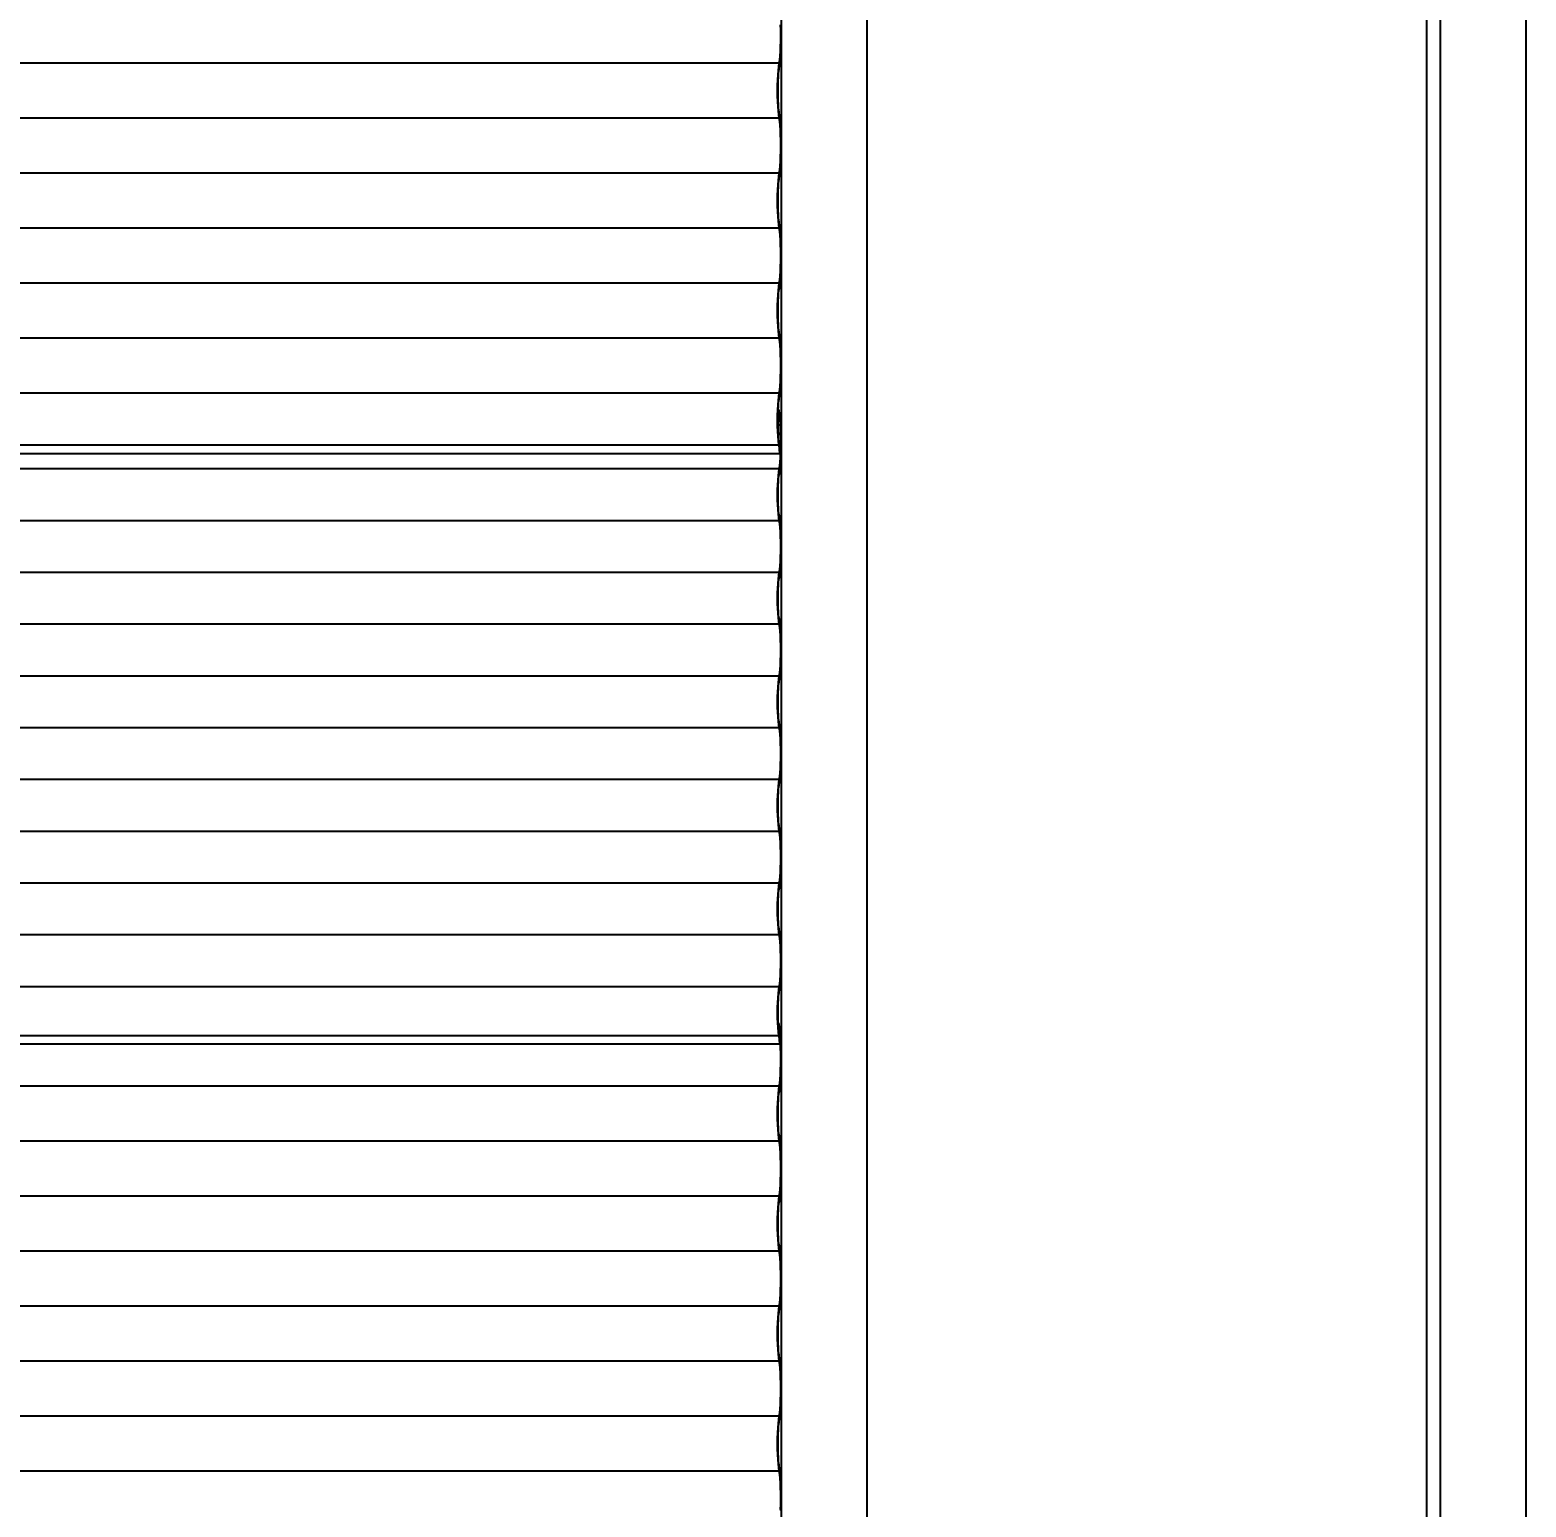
# Model space of a CAD drawing. Header units: millimetres. Extents: x 3212 to 6878, y 1640 to 3386.
# Drawn here: x 3268.496 to 3271.107, y 1654.416 to 1656.995 of the extents above; entities that cross this region are included whole.
import ezdxf

# ---------------------------------------------------------------- set-up
doc = ezdxf.new("R2010")
doc.units = ezdxf.units.MM
doc.header["$LTSCALE"] = 0.8
for name, color, linetype in [('A-PEN-08', 8, 'Continuous'), ('A-PEN-Y', 2, 'Continuous'), ('COTA', 2, 'Continuous'), ('JANELAS_EXTERNO', 1, 'Continuous')]:
    doc.layers.add(name, color=color, linetype=linetype)
doc.layers.add('COTAS', color=53, linetype='Continuous', lineweight=9)
doc.styles.add('F2', font='ARIALN.TTF')
doc.dimstyles.new('ARQUITETURA', dxfattribs={"dimtxt": 0.11, "dimasz": 0.05, "dimexe": 0.1, "dimexo": 0, "dimgap": 0.1, "dimtad": 1, "dimzin": 5, "dimdsep": 46, "dimtxsty": 'F2', "dimblk": 'COTA', "dimcen": 0, "dimse1": 1, "dimse2": 1, "dimadec": 0, "dimazin": 0, "dimtfac": 2, "dimtix": 1, "dimtmove": 2, "dimatfit": 3, "dimldrblk": 'COTA', "dimfxl": 0, "dimtolj": 1, "dimtzin": 5, "dimarcsym": 0})

# ---------------------------------------------------------------- blocks, each defined once
blk = doc.blocks.new('COTA')
at = {"layer": 'COTA'}
for p, q in [((0, 1), (0, -1)), ((-1, 0), (1, 0))]:
    blk.add_line(p, q, dxfattribs=at)
at = {"layer": 'COTA', "const_width": 0.5}
blk.add_lwpolyline([(-0.25, 0, 1), (0.25, 0, 1)], format="xyb", close=True, dxfattribs=at)
blk = doc.blocks.new('*D301')
at = {"layer": 'COTAS', "color": 0, "lineweight": -2, "transparency": 16777216}
blk.add_line((3270.9337, 1652.7201), (3270.9337, 1667.9653), dxfattribs=at)
at = {"layer": 'Defpoints', "color": 0, "transparency": 16777216}
for p in [(3269.9566, 1668.0153), (3270.9337, 1668.0153), (3269.9194, 1652.6701)]:
    blk.add_point(p, dxfattribs=at)
at = {"layer": 'COTAS', "color": 0, "lineweight": -2, "transparency": 16777216, "xscale": 0.05, "yscale": 0.05, "zscale": 0.05}
for p, rotation in [((3270.9337, 1668.0153), 90), ((3270.9337, 1652.6701), 270)]:
    blk.add_blockref('COTA', p, dxfattribs=dict(at, rotation=rotation))
at = {"layer": 'COTAS', "color": 0, "transparency": 16777216, "insert": (3270.7776, 1660.3427), "char_height": 0.11, "attachment_point": 5, "rotation": 90, "style": 'F2'}
blk.add_mtext('\\A1;15.35', dxfattribs=at)

msp = doc.modelspace()

# ---------------------------------------------------------------- linework, layer by layer
for p, q in [((3269.8059, 1656.9942), (3269.8056, 1657.0035)), ((3269.806, 1656.9847), (3269.8059, 1656.9942)), ((3269.8059, 1656.9752), (3269.806, 1656.9847)), ((3269.8066, 1656.9847), (3269.8065, 1656.9953)), ((3269.8065, 1656.9741), (3269.8066, 1656.9847)), ((3269.8052, 1656.9573), (3269.8056, 1656.966)), ((3269.8056, 1656.966), (3269.8059, 1656.9752)), ((3269.8058, 1656.9542), (3269.8063, 1656.9639)), ((3269.8063, 1656.9639), (3269.8065, 1656.9741)), ((3269.8024, 1656.931), (3269.8032, 1656.9367)), ((3269.8029, 1656.9263), (3269.8044, 1656.9377)), ((3269.8032, 1656.9367), (3269.804, 1656.9424)), ((3269.804, 1656.9424), (3269.8047, 1656.9494)), ((3269.8044, 1656.9377), (3269.8052, 1656.9454)), ((3269.8047, 1656.9494), (3269.8052, 1656.9573)), ((3269.8052, 1656.9454), (3269.8058, 1656.9542)), ((3269.8005, 1656.8982), (3269.8008, 1656.9075)), ((3269.8008, 1656.9075), (3269.8012, 1656.9162)), ((3269.8012, 1656.9162), (3269.8017, 1656.9241)), ((3269.8014, 1656.9054), (3269.8018, 1656.9131)), ((3269.8017, 1656.9241), (3269.8024, 1656.931)), ((3269.8018, 1656.9131), (3269.8022, 1656.9201)), ((3269.8022, 1656.9201), (3269.8029, 1656.9263)), ((3269.8004, 1656.8887), (3269.8005, 1656.8982)), ((3269.8005, 1656.8792), (3269.8004, 1656.8887)), ((3269.8011, 1656.8887), (3269.8012, 1656.8972)), ((3269.8012, 1656.8803), (3269.8011, 1656.8887)), ((3269.8012, 1656.8972), (3269.8014, 1656.9054)), ((3269.8014, 1656.8721), (3269.8012, 1656.8803)), ((3269.8008, 1656.87), (3269.8005, 1656.8792)), ((3269.8012, 1656.8613), (3269.8008, 1656.87)), ((3269.8017, 1656.8534), (3269.8012, 1656.8613)), ((3269.8018, 1656.8644), (3269.8014, 1656.8721)), ((3269.8022, 1656.8573), (3269.8018, 1656.8644)), ((3269.8029, 1656.8512), (3269.8022, 1656.8573)), ((3269.8024, 1656.8464), (3269.8017, 1656.8534)), ((3269.8032, 1656.8407), (3269.8024, 1656.8464)), ((3269.8044, 1656.8398), (3269.8029, 1656.8512)), ((3269.804, 1656.835), (3269.8032, 1656.8407)), ((3269.8047, 1656.8281), (3269.804, 1656.835)), ((3269.8052, 1656.8321), (3269.8044, 1656.8398)), ((3269.8052, 1656.8202), (3269.8047, 1656.8281)), ((3269.8058, 1656.8233), (3269.8052, 1656.8321)), ((3269.8056, 1656.8115), (3269.8052, 1656.8202)), ((3269.8059, 1656.8022), (3269.8056, 1656.8115)), ((3269.8063, 1656.8136), (3269.8058, 1656.8233)), ((3269.806, 1656.7927), (3269.8059, 1656.8022)), ((3269.8065, 1656.8033), (3269.8063, 1656.8136)), ((3269.8066, 1656.7927), (3269.8065, 1656.8033)), ((3269.8056, 1656.774), (3269.8059, 1656.7832)), ((3269.8059, 1656.7832), (3269.806, 1656.7927)), ((3269.8063, 1656.7719), (3269.8065, 1656.7822)), ((3269.8065, 1656.7822), (3269.8066, 1656.7927)), ((3269.8032, 1656.7447), (3269.804, 1656.7504)), ((3269.804, 1656.7504), (3269.8047, 1656.7574)), ((3269.8044, 1656.7457), (3269.8052, 1656.7534)), ((3269.8047, 1656.7574), (3269.8052, 1656.7653)), ((3269.8052, 1656.7653), (3269.8056, 1656.774)), ((3269.8052, 1656.7534), (3269.8058, 1656.7622)), ((3269.8058, 1656.7622), (3269.8063, 1656.7719)), ((3269.8008, 1656.7155), (3269.8012, 1656.7242)), ((3269.8012, 1656.7242), (3269.8017, 1656.7321)), ((3269.8017, 1656.7321), (3269.8024, 1656.739)), ((3269.8018, 1656.7211), (3269.8022, 1656.7281)), ((3269.8022, 1656.7281), (3269.8029, 1656.7343)), ((3269.8024, 1656.739), (3269.8032, 1656.7447)), ((3269.8029, 1656.7343), (3269.8044, 1656.7457)), ((3269.8004, 1656.6967), (3269.8005, 1656.7062)), ((3269.8005, 1656.7062), (3269.8008, 1656.7155)), ((3269.8011, 1656.6967), (3269.8012, 1656.7052)), ((3269.8012, 1656.7052), (3269.8014, 1656.7134)), ((3269.8014, 1656.7134), (3269.8018, 1656.7211)), ((3269.8005, 1656.6872), (3269.8004, 1656.6967)), ((3269.8008, 1656.678), (3269.8005, 1656.6872)), ((3269.8012, 1656.6693), (3269.8008, 1656.678)), ((3269.8012, 1656.6883), (3269.8011, 1656.6967)), ((3269.8014, 1656.6801), (3269.8012, 1656.6883)), ((3269.8018, 1656.6724), (3269.8014, 1656.6801)), ((3269.8022, 1656.6653), (3269.8018, 1656.6724)), ((3269.8017, 1656.6614), (3269.8012, 1656.6693)), ((3269.8024, 1656.6544), (3269.8017, 1656.6614)), ((3269.8029, 1656.6592), (3269.8022, 1656.6653)), ((3269.8032, 1656.6487), (3269.8024, 1656.6544)), ((3269.8044, 1656.6478), (3269.8029, 1656.6592)), ((3269.804, 1656.643), (3269.8032, 1656.6487)), ((3269.8052, 1656.6401), (3269.8044, 1656.6478)), ((3269.8047, 1656.6361), (3269.804, 1656.643)), ((3269.8052, 1656.6282), (3269.8047, 1656.6361)), ((3269.8058, 1656.6313), (3269.8052, 1656.6401)), ((3269.8056, 1656.6195), (3269.8052, 1656.6282)), ((3269.8059, 1656.6103), (3269.8056, 1656.6195)), ((3269.8063, 1656.6216), (3269.8058, 1656.6313)), ((3269.8065, 1656.6113), (3269.8063, 1656.6216)), ((3269.806, 1656.6007), (3269.8059, 1656.6103)), ((3269.8059, 1656.5912), (3269.806, 1656.6007)), ((3269.8066, 1656.6007), (3269.8065, 1656.6113)), ((3269.8065, 1656.5902), (3269.8066, 1656.6007)), ((3269.8047, 1656.5654), (3269.8052, 1656.5733)), ((3269.8052, 1656.5733), (3269.8056, 1656.582)), ((3269.8052, 1656.5614), (3269.8058, 1656.5702)), ((3269.8056, 1656.582), (3269.8059, 1656.5912)), ((3269.8058, 1656.5702), (3269.8063, 1656.5799)), ((3269.8063, 1656.5799), (3269.8065, 1656.5902)), ((3269.8017, 1656.5401), (3269.8024, 1656.547)), ((3269.8022, 1656.5361), (3269.8029, 1656.5423)), ((3269.8024, 1656.547), (3269.8032, 1656.5527)), ((3269.8044, 1656.5537), (3269.8029, 1656.5423)), ((3269.8032, 1656.5527), (3269.804, 1656.5585)), ((3269.804, 1656.5585), (3269.8047, 1656.5654)), ((3269.8044, 1656.5537), (3269.8052, 1656.5614)), ((3269.8005, 1656.5143), (3269.8008, 1656.5235)), ((3269.8008, 1656.5235), (3269.8012, 1656.5322)), ((3269.8012, 1656.5322), (3269.8017, 1656.5401)), ((3269.8012, 1656.5132), (3269.8014, 1656.5214)), ((3269.8014, 1656.5214), (3269.8018, 1656.5291)), ((3269.8018, 1656.5291), (3269.8022, 1656.5361)), ((3269.8004, 1656.5047), (3269.8005, 1656.5143)), ((3269.8005, 1656.4952), (3269.8004, 1656.5047)), ((3269.8008, 1656.486), (3269.8005, 1656.4952)), ((3269.8011, 1656.5047), (3269.8012, 1656.5132)), ((3269.8012, 1656.4963), (3269.8011, 1656.5047)), ((3269.8014, 1656.4881), (3269.8012, 1656.4963)), ((3269.8012, 1656.4773), (3269.8008, 1656.486)), ((3269.8017, 1656.4694), (3269.8012, 1656.4773)), ((3269.8018, 1656.4804), (3269.8014, 1656.4881)), ((3269.8024, 1656.4625), (3269.8017, 1656.4694)), ((3269.8022, 1656.4734), (3269.8018, 1656.4804)), ((3269.8029, 1656.4672), (3269.8022, 1656.4734)), ((3269.8032, 1656.4567), (3269.8024, 1656.4625)), ((3269.8044, 1656.4558), (3269.8029, 1656.4672)), ((3269.804, 1656.451), (3269.8032, 1656.4567)), ((3269.8047, 1656.4441), (3269.804, 1656.451)), ((3269.8052, 1656.4481), (3269.8044, 1656.4558)), ((3269.8052, 1656.4362), (3269.8047, 1656.4441)), ((3269.8058, 1656.4393), (3269.8052, 1656.4481)), ((3269.8063, 1656.4296), (3269.8058, 1656.4393)), ((3269.8056, 1656.4275), (3269.8052, 1656.4362)), ((3269.8059, 1656.4183), (3269.8056, 1656.4275)), ((3269.806, 1656.4088), (3269.8059, 1656.4183)), ((3269.8065, 1656.4193), (3269.8063, 1656.4296)), ((3269.8066, 1656.4088), (3269.8065, 1656.4193)), ((3269.8052, 1656.3813), (3269.8056, 1656.39)), ((3269.8056, 1656.39), (3269.8059, 1656.3992)), ((3269.8058, 1656.3782), (3269.8063, 1656.3879)), ((3269.8059, 1656.3992), (3269.806, 1656.4088)), ((3269.8063, 1656.3879), (3269.8065, 1656.3982)), ((3269.8065, 1656.3982), (3269.8066, 1656.4088)), ((3269.8024, 1656.355), (3269.8032, 1656.3608)), ((3269.8029, 1656.3503), (3269.8044, 1656.3617)), ((3269.8032, 1656.3608), (3269.804, 1656.3665)), ((3269.804, 1656.3665), (3269.8047, 1656.3734)), ((3269.8044, 1656.3617), (3269.8052, 1656.3694)), ((3269.8047, 1656.3734), (3269.8052, 1656.3813)), ((3269.8052, 1656.3694), (3269.8058, 1656.3782)), ((3269.8008, 1656.3315), (3269.8012, 1656.3402)), ((3269.8012, 1656.3402), (3269.8017, 1656.3481)), ((3269.8015, 1656.3316), (3269.8018, 1656.3371)), ((3269.8017, 1656.3481), (3269.8024, 1656.355)), ((3269.8018, 1656.3371), (3269.8022, 1656.3441)), ((3269.8022, 1656.3441), (3269.8029, 1656.3503)), ((3269.8004, 1656.3128), (3269.8005, 1656.3223)), ((3269.8005, 1656.3032), (3269.8004, 1656.3128)), ((3269.8005, 1656.3223), (3269.8008, 1656.3315)), ((3269.8011, 1656.3134), (3269.8012, 1656.3212)), ((3269.804, 1656.3134), (3269.8011, 1656.3134)), ((3269.8011, 1656.3128), (3269.8011, 1656.3134)), ((3269.8012, 1656.3043), (3269.8011, 1656.3128)), ((3269.8012, 1656.3212), (3269.8014, 1656.3278)), ((3269.8014, 1656.3294), (3269.8015, 1656.3316)), ((3269.8014, 1656.3278), (3269.8014, 1656.3294)), ((3269.8025, 1656.3278), (3269.8014, 1656.3278)), ((3269.803, 1656.3316), (3269.8015, 1656.3316)), ((3269.8025, 1656.3278), (3269.803, 1656.3316)), ((3269.8035, 1656.3178), (3269.8025, 1656.3278)), ((3269.8044, 1656.3178), (3269.803, 1656.3316)), ((3269.8044, 1656.3178), (3269.8035, 1656.3178)), ((3269.804, 1656.3134), (3269.8035, 1656.3178)), ((3269.804, 1656.3134), (3269.8044, 1656.3178)), ((3269.804, 1656.3134), (3269.8047, 1656.3068)), ((3269.8044, 1656.3178), (3269.8052, 1656.3106)), ((3269.8052, 1656.2994), (3269.8047, 1656.3068)), ((3269.8058, 1656.3023), (3269.8052, 1656.3106)), ((3269.8008, 1656.294), (3269.8005, 1656.3032)), ((3269.8012, 1656.2853), (3269.8008, 1656.294)), ((3269.8014, 1656.2961), (3269.8012, 1656.3043)), ((3269.8017, 1656.2774), (3269.8012, 1656.2853)), ((3269.8018, 1656.2884), (3269.8014, 1656.2961)), ((3269.8022, 1656.2814), (3269.8018, 1656.2884)), ((3269.8044, 1656.2598), (3269.8022, 1656.2814)), ((3269.8056, 1656.2912), (3269.8052, 1656.2994)), ((3269.8059, 1656.2825), (3269.8056, 1656.2912)), ((3269.8063, 1656.2932), (3269.8058, 1656.3023)), ((3269.806, 1656.2735), (3269.8059, 1656.2825)), ((3269.8065, 1656.2835), (3269.8063, 1656.2932)), ((3269.8066, 1656.2735), (3269.8065, 1656.2835)), ((3269.8024, 1656.2705), (3269.8017, 1656.2774)), ((3269.8024, 1656.2705), (3269.8039, 1656.2551)), ((3269.8044, 1656.2598), (3269.8039, 1656.2551)), ((3269.8052, 1656.2477), (3269.8056, 1656.2559)), ((3269.8056, 1656.2559), (3269.8059, 1656.2646)), ((3269.8058, 1656.2448), (3269.8063, 1656.2539)), ((3269.8059, 1656.2646), (3269.806, 1656.2735)), ((3269.8063, 1656.2539), (3269.8065, 1656.2636)), ((3269.8065, 1656.2636), (3269.8066, 1656.2735)), ((3269.8024, 1656.223), (3269.8032, 1656.2283)), ((3269.8044, 1656.2292), (3269.8029, 1656.2185)), ((3269.8032, 1656.2283), (3269.804, 1656.2337)), ((3269.804, 1656.2337), (3269.8047, 1656.2402)), ((3269.8044, 1656.2292), (3269.8052, 1656.2365)), ((3269.8047, 1656.2402), (3269.8052, 1656.2477)), ((3269.8052, 1656.2365), (3269.8058, 1656.2448)), ((3269.8008, 1656.2008), (3269.8012, 1656.209)), ((3269.8012, 1656.209), (3269.8017, 1656.2165)), ((3269.8014, 1656.1988), (3269.8018, 1656.2061)), ((3269.8017, 1656.2165), (3269.8024, 1656.223)), ((3269.8018, 1656.2061), (3269.8022, 1656.2127)), ((3269.8022, 1656.2127), (3269.8029, 1656.2185)), ((3269.8004, 1656.1831), (3269.8005, 1656.1921)), ((3269.8005, 1656.1742), (3269.8004, 1656.1831)), ((3269.8005, 1656.1921), (3269.8008, 1656.2008)), ((3269.8011, 1656.1831), (3269.8012, 1656.1911)), ((3269.8012, 1656.1752), (3269.8011, 1656.1831)), ((3269.8012, 1656.1911), (3269.8014, 1656.1988)), ((3269.8014, 1656.1675), (3269.8012, 1656.1752)), ((3269.8008, 1656.1655), (3269.8005, 1656.1742)), ((3269.8012, 1656.1573), (3269.8008, 1656.1655)), ((3269.8017, 1656.1498), (3269.8012, 1656.1573)), ((3269.8018, 1656.1602), (3269.8014, 1656.1675)), ((3269.8024, 1656.1433), (3269.8017, 1656.1498)), ((3269.8022, 1656.1536), (3269.8018, 1656.1602)), ((3269.8029, 1656.1478), (3269.8022, 1656.1536)), ((3269.8032, 1656.1379), (3269.8024, 1656.1433)), ((3269.8029, 1656.1478), (3269.8044, 1656.1371)), ((3269.804, 1656.1326), (3269.8032, 1656.1379)), ((3269.8047, 1656.1261), (3269.804, 1656.1326)), ((3269.8052, 1656.1298), (3269.8044, 1656.1371)), ((3269.8052, 1656.1186), (3269.8047, 1656.1261)), ((3269.8058, 1656.1215), (3269.8052, 1656.1298)), ((3269.8056, 1656.1104), (3269.8052, 1656.1186)), ((3269.8059, 1656.1017), (3269.8056, 1656.1104)), ((3269.8063, 1656.1124), (3269.8058, 1656.1215)), ((3269.806, 1656.0928), (3269.8059, 1656.1017)), ((3269.8065, 1656.1027), (3269.8063, 1656.1124)), ((3269.8066, 1656.0928), (3269.8065, 1656.1027)), ((3269.8052, 1656.0669), (3269.8056, 1656.0751)), ((3269.8056, 1656.0751), (3269.8059, 1656.0838)), ((3269.8058, 1656.064), (3269.8063, 1656.0731)), ((3269.8059, 1656.0838), (3269.806, 1656.0928)), ((3269.8063, 1656.0731), (3269.8065, 1656.0828)), ((3269.8065, 1656.0828), (3269.8066, 1656.0928)), ((3269.8024, 1656.0422), (3269.8032, 1656.0476)), ((3269.8044, 1656.0484), (3269.8029, 1656.0377)), ((3269.8032, 1656.0476), (3269.804, 1656.0529)), ((3269.804, 1656.0529), (3269.8047, 1656.0594)), ((3269.8044, 1656.0484), (3269.8052, 1656.0557)), ((3269.8047, 1656.0594), (3269.8052, 1656.0669)), ((3269.8052, 1656.0557), (3269.8058, 1656.064)), ((3269.8005, 1656.0113), (3269.8008, 1656.02)), ((3269.8008, 1656.02), (3269.8012, 1656.0282)), ((3269.8012, 1656.0282), (3269.8017, 1656.0357)), ((3269.8014, 1656.018), (3269.8018, 1656.0253)), ((3269.8017, 1656.0357), (3269.8024, 1656.0422)), ((3269.8018, 1656.0253), (3269.8022, 1656.0319)), ((3269.8022, 1656.0319), (3269.8029, 1656.0377)), ((3269.8004, 1656.0024), (3269.8005, 1656.0113)), ((3269.8005, 1655.9934), (3269.8004, 1656.0024)), ((3269.8008, 1655.9847), (3269.8005, 1655.9934)), ((3269.8011, 1656.0024), (3269.8012, 1656.0103)), ((3269.8012, 1655.9944), (3269.8011, 1656.0024)), ((3269.8012, 1656.0103), (3269.8014, 1656.018)), ((3269.8014, 1655.9867), (3269.8012, 1655.9944)), ((3269.8012, 1655.9765), (3269.8008, 1655.9847)), ((3269.8017, 1655.9691), (3269.8012, 1655.9765)), ((3269.8018, 1655.9794), (3269.8014, 1655.9867)), ((3269.8024, 1655.9625), (3269.8017, 1655.9691)), ((3269.8022, 1655.9728), (3269.8018, 1655.9794)), ((3269.8029, 1655.967), (3269.8022, 1655.9728)), ((3269.8029, 1655.967), (3269.8044, 1655.9563)), ((3269.8032, 1655.9572), (3269.8024, 1655.9625)), ((3269.804, 1655.9518), (3269.8032, 1655.9572)), ((3269.8047, 1655.9453), (3269.804, 1655.9518)), ((3269.8052, 1655.949), (3269.8044, 1655.9563)), ((3269.8052, 1655.9378), (3269.8047, 1655.9453)), ((3269.8058, 1655.9407), (3269.8052, 1655.949)), ((3269.8063, 1655.9316), (3269.8058, 1655.9407)), ((3269.8056, 1655.9296), (3269.8052, 1655.9378)), ((3269.8059, 1655.9209), (3269.8056, 1655.9296)), ((3269.806, 1655.912), (3269.8059, 1655.9209)), ((3269.8065, 1655.9219), (3269.8063, 1655.9316)), ((3269.8066, 1655.912), (3269.8065, 1655.9219)), ((3269.8052, 1655.8861), (3269.8056, 1655.8943)), ((3269.8056, 1655.8943), (3269.8059, 1655.903)), ((3269.8058, 1655.8832), (3269.8063, 1655.8923)), ((3269.8059, 1655.903), (3269.806, 1655.912)), ((3269.8063, 1655.8923), (3269.8065, 1655.902)), ((3269.8065, 1655.902), (3269.8066, 1655.912)), ((3269.8024, 1655.8614), (3269.8032, 1655.8668)), ((3269.8029, 1655.8569), (3269.8044, 1655.8677)), ((3269.8032, 1655.8668), (3269.804, 1655.8722)), ((3269.804, 1655.8722), (3269.8047, 1655.8787)), ((3269.8044, 1655.8677), (3269.8052, 1655.8749)), ((3269.8047, 1655.8787), (3269.8052, 1655.8861)), ((3269.8052, 1655.8749), (3269.8058, 1655.8832)), ((3269.8005, 1655.8305), (3269.8008, 1655.8392)), ((3269.8008, 1655.8392), (3269.8012, 1655.8474)), ((3269.8012, 1655.8474), (3269.8017, 1655.8549)), ((3269.8012, 1655.8295), (3269.8014, 1655.8373)), ((3269.8014, 1655.8373), (3269.8018, 1655.8445)), ((3269.8017, 1655.8549), (3269.8024, 1655.8614)), ((3269.8018, 1655.8445), (3269.8022, 1655.8511)), ((3269.8022, 1655.8511), (3269.8029, 1655.8569)), ((3269.8004, 1655.8216), (3269.8005, 1655.8305)), ((3269.8005, 1655.8126), (3269.8004, 1655.8216)), ((3269.8008, 1655.8039), (3269.8005, 1655.8126)), ((3269.8011, 1655.8216), (3269.8012, 1655.8295)), ((3269.8012, 1655.8136), (3269.8011, 1655.8216)), ((3269.8014, 1655.8059), (3269.8012, 1655.8136)), ((3269.8012, 1655.7957), (3269.8008, 1655.8039)), ((3269.8017, 1655.7883), (3269.8012, 1655.7957)), ((3269.8018, 1655.7986), (3269.8014, 1655.8059)), ((3269.8024, 1655.7818), (3269.8017, 1655.7883)), ((3269.8022, 1655.792), (3269.8018, 1655.7986)), ((3269.8029, 1655.7862), (3269.8022, 1655.792)), ((3269.8044, 1655.7755), (3269.8029, 1655.7862)), ((3269.8032, 1655.7764), (3269.8024, 1655.7818)), ((3269.804, 1655.771), (3269.8032, 1655.7764)), ((3269.8047, 1655.7645), (3269.804, 1655.771)), ((3269.8052, 1655.7683), (3269.8044, 1655.7755)), ((3269.8052, 1655.757), (3269.8047, 1655.7645)), ((3269.8058, 1655.76), (3269.8052, 1655.7683)), ((3269.8063, 1655.7508), (3269.8058, 1655.76)), ((3269.8056, 1655.7488), (3269.8052, 1655.757)), ((3269.8059, 1655.7402), (3269.8056, 1655.7488)), ((3269.806, 1655.7312), (3269.8059, 1655.7402)), ((3269.8065, 1655.7412), (3269.8063, 1655.7508)), ((3269.8066, 1655.7312), (3269.8065, 1655.7412)), ((3269.8047, 1655.6979), (3269.8052, 1655.7053)), ((3269.8052, 1655.7053), (3269.8056, 1655.7135)), ((3269.8056, 1655.7135), (3269.8059, 1655.7222)), ((3269.8058, 1655.7024), (3269.8063, 1655.7116)), ((3269.8059, 1655.7222), (3269.806, 1655.7312)), ((3269.8063, 1655.7116), (3269.8065, 1655.7212)), ((3269.8065, 1655.7212), (3269.8066, 1655.7312)), ((3269.8017, 1655.6741), (3269.8024, 1655.6806)), ((3269.8024, 1655.6806), (3269.8032, 1655.686)), ((3269.8029, 1655.6761), (3269.8044, 1655.6869)), ((3269.8032, 1655.686), (3269.804, 1655.6914)), ((3269.804, 1655.6914), (3269.8047, 1655.6979)), ((3269.8044, 1655.6869), (3269.8052, 1655.6941)), ((3269.8052, 1655.6941), (3269.8058, 1655.7024)), ((3269.8005, 1655.6498), (3269.8008, 1655.6585)), ((3269.8008, 1655.6585), (3269.8012, 1655.6667)), ((3269.8012, 1655.6667), (3269.8017, 1655.6741)), ((3269.8012, 1655.6488), (3269.8014, 1655.6565)), ((3269.8014, 1655.6565), (3269.8018, 1655.6637)), ((3269.8018, 1655.6637), (3269.8022, 1655.6704)), ((3269.8022, 1655.6704), (3269.8029, 1655.6761)), ((3269.8004, 1655.6408), (3269.8005, 1655.6498)), ((3269.8005, 1655.6319), (3269.8004, 1655.6408)), ((3269.8008, 1655.6232), (3269.8005, 1655.6319)), ((3269.8011, 1655.6408), (3269.8012, 1655.6488)), ((3269.8012, 1655.6329), (3269.8011, 1655.6408)), ((3269.8014, 1655.6251), (3269.8012, 1655.6329)), ((3269.8012, 1655.615), (3269.8008, 1655.6232)), ((3269.8017, 1655.6075), (3269.8012, 1655.615)), ((3269.8018, 1655.6179), (3269.8014, 1655.6251)), ((3269.8024, 1655.601), (3269.8017, 1655.6075)), ((3269.8022, 1655.6112), (3269.8018, 1655.6179)), ((3269.8029, 1655.6055), (3269.8022, 1655.6112)), ((3269.8032, 1655.5956), (3269.8024, 1655.601)), ((3269.8044, 1655.5947), (3269.8029, 1655.6055)), ((3269.804, 1655.5902), (3269.8032, 1655.5956)), ((3269.8047, 1655.5837), (3269.804, 1655.5902)), ((3269.8052, 1655.5875), (3269.8044, 1655.5947)), ((3269.8052, 1655.5763), (3269.8047, 1655.5837)), ((3269.8058, 1655.5792), (3269.8052, 1655.5875)), ((3269.8056, 1655.5681), (3269.8052, 1655.5763)), ((3269.8063, 1655.5701), (3269.8058, 1655.5792)), ((3269.8059, 1655.5594), (3269.8056, 1655.5681)), ((3269.806, 1655.5504), (3269.8059, 1655.5594)), ((3269.8059, 1655.5415), (3269.806, 1655.5504)), ((3269.8065, 1655.5604), (3269.8063, 1655.5701)), ((3269.8066, 1655.5504), (3269.8065, 1655.5604)), ((3269.8065, 1655.5405), (3269.8066, 1655.5504)), ((3269.8047, 1655.5171), (3269.8052, 1655.5246)), ((3269.8052, 1655.5246), (3269.8056, 1655.5328)), ((3269.8056, 1655.5328), (3269.8059, 1655.5415)), ((3269.8058, 1655.5217), (3269.8063, 1655.5308)), ((3269.8063, 1655.5308), (3269.8065, 1655.5405)), ((3269.8017, 1655.4933), (3269.8024, 1655.4998)), ((3269.8024, 1655.4998), (3269.8032, 1655.5052)), ((3269.8044, 1655.5061), (3269.8029, 1655.4954)), ((3269.8032, 1655.5052), (3269.804, 1655.5106)), ((3269.804, 1655.5106), (3269.8047, 1655.5171)), ((3269.8044, 1655.5061), (3269.8052, 1655.5134)), ((3269.8052, 1655.5134), (3269.8058, 1655.5217)), ((3269.8005, 1655.469), (3269.8008, 1655.4777)), ((3269.8008, 1655.4777), (3269.8012, 1655.4859)), ((3269.8012, 1655.4859), (3269.8017, 1655.4933)), ((3269.8012, 1655.468), (3269.8014, 1655.4757)), ((3269.8014, 1655.4757), (3269.8018, 1655.483)), ((3269.8018, 1655.483), (3269.8022, 1655.4896)), ((3269.8022, 1655.4896), (3269.8029, 1655.4954)), ((3269.8004, 1655.46), (3269.8005, 1655.469)), ((3269.8005, 1655.4511), (3269.8004, 1655.46)), ((3269.8008, 1655.4424), (3269.8005, 1655.4511)), ((3269.8011, 1655.46), (3269.8012, 1655.468)), ((3269.8012, 1655.4521), (3269.8011, 1655.46)), ((3269.8014, 1655.4444), (3269.8012, 1655.4521)), ((3269.8018, 1655.4371), (3269.8014, 1655.4444)), ((3269.8012, 1655.4342), (3269.8008, 1655.4424)), ((3269.8017, 1655.4267), (3269.8012, 1655.4342)), ((3269.8024, 1655.4202), (3269.8017, 1655.4267)), ((3269.8022, 1655.4305), (3269.8018, 1655.4371)), ((3269.8029, 1655.4247), (3269.8022, 1655.4305)), ((3269.8032, 1655.4148), (3269.8024, 1655.4202)), ((3269.8044, 1655.4139), (3269.8029, 1655.4247)), ((3269.804, 1655.4095), (3269.8032, 1655.4148)), ((3269.8047, 1655.4029), (3269.804, 1655.4095)), ((3269.8052, 1655.4067), (3269.8044, 1655.4139)), ((3269.8052, 1655.3955), (3269.8047, 1655.4029)), ((3269.8058, 1655.3984), (3269.8052, 1655.4067)), ((3269.8056, 1655.3873), (3269.8052, 1655.3955)), ((3269.8063, 1655.3893), (3269.8058, 1655.3984)), ((3269.8059, 1655.3786), (3269.8056, 1655.3873)), ((3269.806, 1655.3696), (3269.8059, 1655.3786)), ((3269.8059, 1655.3607), (3269.806, 1655.3696)), ((3269.8065, 1655.3796), (3269.8063, 1655.3893)), ((3269.8066, 1655.3696), (3269.8065, 1655.3796)), ((3269.8065, 1655.3597), (3269.8066, 1655.3696)), ((3269.8047, 1655.3363), (3269.8052, 1655.3438)), ((3269.8052, 1655.3438), (3269.8056, 1655.352)), ((3269.8052, 1655.3326), (3269.8058, 1655.3409)), ((3269.8056, 1655.352), (3269.8059, 1655.3607)), ((3269.8058, 1655.3409), (3269.8063, 1655.35)), ((3269.8063, 1655.35), (3269.8065, 1655.3597)), ((3269.8017, 1655.3126), (3269.8024, 1655.3191)), ((3269.8022, 1655.3088), (3269.8029, 1655.3146)), ((3269.8024, 1655.3191), (3269.8032, 1655.3244)), ((3269.8029, 1655.3146), (3269.8044, 1655.3253)), ((3269.8032, 1655.3244), (3269.804, 1655.3298)), ((3269.804, 1655.3298), (3269.8047, 1655.3363)), ((3269.8044, 1655.3253), (3269.8052, 1655.3326)), ((3269.8004, 1655.2792), (3269.8005, 1655.2882)), ((3269.8005, 1655.2882), (3269.8008, 1655.2969)), ((3269.8008, 1655.2969), (3269.8012, 1655.3051)), ((3269.8012, 1655.3051), (3269.8017, 1655.3126)), ((3269.8012, 1655.2872), (3269.8014, 1655.2949)), ((3269.8014, 1655.2949), (3269.8018, 1655.3022)), ((3269.8018, 1655.3022), (3269.8022, 1655.3088)), ((3269.8005, 1655.2703), (3269.8004, 1655.2792)), ((3269.8008, 1655.2616), (3269.8005, 1655.2703)), ((3269.8012, 1655.2534), (3269.8008, 1655.2616)), ((3269.8011, 1655.2792), (3269.8012, 1655.2872)), ((3269.8012, 1655.2713), (3269.8011, 1655.2792)), ((3269.8014, 1655.2636), (3269.8012, 1655.2713)), ((3269.8016, 1655.2604), (3269.8014, 1655.2636)), ((3269.8017, 1655.2459), (3269.8012, 1655.2534)), ((3269.803, 1655.2604), (3269.8016, 1655.2604)), ((3269.8018, 1655.2564), (3269.8016, 1655.2604)), ((3269.8024, 1655.2394), (3269.8017, 1655.2459)), ((3269.8025, 1655.2564), (3269.8018, 1655.2564)), ((3269.8018, 1655.2563), (3269.8018, 1655.2564)), ((3269.8022, 1655.2497), (3269.8018, 1655.2563)), ((3269.8022, 1655.2497), (3269.8032, 1655.241)), ((3269.8024, 1655.2394), (3269.8039, 1655.2249)), ((3269.8025, 1655.2564), (3269.803, 1655.2604)), ((3269.8035, 1655.2458), (3269.8025, 1655.2564)), ((3269.8044, 1655.2458), (3269.803, 1655.2604)), ((3269.804, 1655.241), (3269.8032, 1655.241)), ((3269.8032, 1655.241), (3269.8044, 1655.2294)), ((3269.8044, 1655.2458), (3269.8035, 1655.2458)), ((3269.804, 1655.241), (3269.8035, 1655.2458)), ((3269.804, 1655.241), (3269.8044, 1655.2458)), ((3269.804, 1655.241), (3269.8047, 1655.2341)), ((3269.8044, 1655.2458), (3269.8052, 1655.2381)), ((3269.8058, 1655.2293), (3269.8052, 1655.2381)), ((3269.8044, 1655.2294), (3269.8039, 1655.2249)), ((3269.8052, 1655.2262), (3269.8047, 1655.2341)), ((3269.8056, 1655.2175), (3269.8052, 1655.2262)), ((3269.8059, 1655.2082), (3269.8056, 1655.2175)), ((3269.8063, 1655.2196), (3269.8058, 1655.2293)), ((3269.8065, 1655.2093), (3269.8063, 1655.2196)), ((3269.8066, 1655.1987), (3269.8065, 1655.2093)), ((3269.8056, 1655.18), (3269.8059, 1655.1892)), ((3269.806, 1655.1987), (3269.8059, 1655.2082)), ((3269.8059, 1655.1892), (3269.806, 1655.1987)), ((3269.8063, 1655.1778), (3269.8065, 1655.1881)), ((3269.8065, 1655.1881), (3269.8066, 1655.1987)), ((3269.804, 1655.1564), (3269.8047, 1655.1633)), ((3269.8044, 1655.1517), (3269.8052, 1655.1593)), ((3269.8047, 1655.1633), (3269.8052, 1655.1713)), ((3269.8052, 1655.1713), (3269.8056, 1655.18)), ((3269.8052, 1655.1593), (3269.8058, 1655.1682)), ((3269.8058, 1655.1682), (3269.8063, 1655.1778)), ((3269.8012, 1655.1302), (3269.8017, 1655.1381)), ((3269.8017, 1655.1381), (3269.8024, 1655.145)), ((3269.8018, 1655.1271), (3269.8022, 1655.1341)), ((3269.8022, 1655.1341), (3269.8029, 1655.1402)), ((3269.8024, 1655.145), (3269.8032, 1655.1507)), ((3269.8044, 1655.1517), (3269.8029, 1655.1402)), ((3269.8032, 1655.1507), (3269.804, 1655.1564)), ((3269.8004, 1655.1027), (3269.8005, 1655.1122)), ((3269.8005, 1655.1122), (3269.8008, 1655.1215)), ((3269.8008, 1655.1215), (3269.8012, 1655.1302)), ((3269.8011, 1655.1027), (3269.8012, 1655.1112)), ((3269.8012, 1655.1112), (3269.8014, 1655.1194)), ((3269.8014, 1655.1194), (3269.8018, 1655.1271)), ((3269.8005, 1655.0932), (3269.8004, 1655.1027)), ((3269.8008, 1655.084), (3269.8005, 1655.0932)), ((3269.8012, 1655.0753), (3269.8008, 1655.084)), ((3269.8012, 1655.0943), (3269.8011, 1655.1027)), ((3269.8014, 1655.0861), (3269.8012, 1655.0943)), ((3269.8018, 1655.0784), (3269.8014, 1655.0861)), ((3269.8017, 1655.0673), (3269.8012, 1655.0753)), ((3269.8024, 1655.0604), (3269.8017, 1655.0673)), ((3269.8022, 1655.0713), (3269.8018, 1655.0784)), ((3269.8029, 1655.0652), (3269.8022, 1655.0713)), ((3269.8032, 1655.0547), (3269.8024, 1655.0604)), ((3269.8029, 1655.0652), (3269.8044, 1655.0538)), ((3269.804, 1655.049), (3269.8032, 1655.0547)), ((3269.8052, 1655.0461), (3269.8044, 1655.0538)), ((3269.8047, 1655.0421), (3269.804, 1655.049)), ((3269.8052, 1655.0342), (3269.8047, 1655.0421)), ((3269.8058, 1655.0373), (3269.8052, 1655.0461)), ((3269.8056, 1655.0255), (3269.8052, 1655.0342)), ((3269.8063, 1655.0276), (3269.8058, 1655.0373)), ((3269.8065, 1655.0173), (3269.8063, 1655.0276)), ((3269.8059, 1655.0162), (3269.8056, 1655.0255)), ((3269.806, 1655.0067), (3269.8059, 1655.0162)), ((3269.8059, 1654.9972), (3269.806, 1655.0067)), ((3269.8066, 1655.0067), (3269.8065, 1655.0173)), ((3269.8065, 1654.9961), (3269.8066, 1655.0067)), ((3269.8047, 1654.9713), (3269.8052, 1654.9793)), ((3269.8052, 1654.9793), (3269.8056, 1654.988)), ((3269.8052, 1654.9674), (3269.8058, 1654.9762)), ((3269.8056, 1654.988), (3269.8059, 1654.9972)), ((3269.8058, 1654.9762), (3269.8063, 1654.9859)), ((3269.8063, 1654.9859), (3269.8065, 1654.9961)), ((3269.8017, 1654.9461), (3269.8024, 1654.953)), ((3269.8022, 1654.9421), (3269.8029, 1654.9482)), ((3269.8024, 1654.953), (3269.8032, 1654.9587)), ((3269.8044, 1654.9597), (3269.8029, 1654.9482)), ((3269.8032, 1654.9587), (3269.804, 1654.9644)), ((3269.804, 1654.9644), (3269.8047, 1654.9713)), ((3269.8044, 1654.9597), (3269.8052, 1654.9674)), ((3269.8005, 1654.9202), (3269.8008, 1654.9295)), ((3269.8008, 1654.9295), (3269.8012, 1654.9382)), ((3269.8012, 1654.9382), (3269.8017, 1654.9461)), ((3269.8012, 1654.9192), (3269.8014, 1654.9274)), ((3269.8014, 1654.9274), (3269.8018, 1654.9351)), ((3269.8018, 1654.9351), (3269.8022, 1654.9421)), ((3269.8004, 1654.9107), (3269.8005, 1654.9202)), ((3269.8005, 1654.9012), (3269.8004, 1654.9107)), ((3269.8008, 1654.892), (3269.8005, 1654.9012)), ((3269.8011, 1654.9107), (3269.8012, 1654.9192)), ((3269.8012, 1654.9023), (3269.8011, 1654.9107)), ((3269.8014, 1654.8941), (3269.8012, 1654.9023)), ((3269.8012, 1654.8833), (3269.8008, 1654.892)), ((3269.8017, 1654.8753), (3269.8012, 1654.8833)), ((3269.8018, 1654.8864), (3269.8014, 1654.8941)), ((3269.8024, 1654.8684), (3269.8017, 1654.8753)), ((3269.8022, 1654.8793), (3269.8018, 1654.8864)), ((3269.8029, 1654.8732), (3269.8022, 1654.8793)), ((3269.8029, 1654.8732), (3269.8044, 1654.8618)), ((3269.8032, 1654.8627), (3269.8024, 1654.8684)), ((3269.804, 1654.857), (3269.8032, 1654.8627)), ((3269.8047, 1654.8501), (3269.804, 1654.857)), ((3269.8052, 1654.8541), (3269.8044, 1654.8618)), ((3269.8052, 1654.8422), (3269.8047, 1654.8501)), ((3269.8058, 1654.8453), (3269.8052, 1654.8541)), ((3269.8063, 1654.8356), (3269.8058, 1654.8453)), ((3269.8056, 1654.8335), (3269.8052, 1654.8422)), ((3269.8059, 1654.8242), (3269.8056, 1654.8335)), ((3269.806, 1654.8147), (3269.8059, 1654.8242)), ((3269.8065, 1654.8253), (3269.8063, 1654.8356)), ((3269.8066, 1654.8147), (3269.8065, 1654.8253)), ((3269.8052, 1654.7873), (3269.8056, 1654.796)), ((3269.8056, 1654.796), (3269.8059, 1654.8052)), ((3269.8058, 1654.7842), (3269.8063, 1654.7939)), ((3269.8059, 1654.8052), (3269.806, 1654.8147)), ((3269.8063, 1654.7939), (3269.8065, 1654.8041)), ((3269.8065, 1654.8041), (3269.8066, 1654.8147)), ((3269.8024, 1654.761), (3269.8032, 1654.7667)), ((3269.8029, 1654.7563), (3269.8044, 1654.7677)), ((3269.8032, 1654.7667), (3269.804, 1654.7724)), ((3269.804, 1654.7724), (3269.8047, 1654.7794)), ((3269.8044, 1654.7677), (3269.8052, 1654.7754)), ((3269.8047, 1654.7794), (3269.8052, 1654.7873)), ((3269.8052, 1654.7754), (3269.8058, 1654.7842)), ((3269.8008, 1654.7375), (3269.8012, 1654.7462)), ((3269.8012, 1654.7462), (3269.8017, 1654.7541)), ((3269.8014, 1654.7354), (3269.8018, 1654.7431)), ((3269.8017, 1654.7541), (3269.8024, 1654.761)), ((3269.8018, 1654.7431), (3269.8022, 1654.7501)), ((3269.8022, 1654.7501), (3269.8029, 1654.7563)), ((3269.8004, 1654.7187), (3269.8005, 1654.7282)), ((3269.8005, 1654.7092), (3269.8004, 1654.7187)), ((3269.8005, 1654.7282), (3269.8008, 1654.7375)), ((3269.8011, 1654.7187), (3269.8012, 1654.7272)), ((3269.8012, 1654.7103), (3269.8011, 1654.7187)), ((3269.8012, 1654.7272), (3269.8014, 1654.7354)), ((3269.8008, 1654.7), (3269.8005, 1654.7092)), ((3269.8012, 1654.6913), (3269.8008, 1654.7)), ((3269.8014, 1654.7021), (3269.8012, 1654.7103)), ((3269.8017, 1654.6834), (3269.8012, 1654.6913)), ((3269.8018, 1654.6944), (3269.8014, 1654.7021)), ((3269.8022, 1654.6873), (3269.8018, 1654.6944)), ((3269.8029, 1654.6812), (3269.8022, 1654.6873)), ((3269.8024, 1654.6764), (3269.8017, 1654.6834)), ((3269.8032, 1654.6707), (3269.8024, 1654.6764)), ((3269.8044, 1654.6698), (3269.8029, 1654.6812)), ((3269.804, 1654.665), (3269.8032, 1654.6707)), ((3269.8047, 1654.6581), (3269.804, 1654.665)), ((3269.8052, 1654.6621), (3269.8044, 1654.6698)), ((3269.8058, 1654.6533), (3269.8052, 1654.6621)), ((3269.8052, 1654.6502), (3269.8047, 1654.6581)), ((3269.8056, 1654.6415), (3269.8052, 1654.6502)), ((3269.8059, 1654.6322), (3269.8056, 1654.6415)), ((3269.8063, 1654.6436), (3269.8058, 1654.6533)), ((3269.8065, 1654.6333), (3269.8063, 1654.6436)), ((3269.8056, 1654.604), (3269.8059, 1654.6132)), ((3269.806, 1654.6227), (3269.8059, 1654.6322)), ((3269.8059, 1654.6132), (3269.806, 1654.6227)), ((3269.8063, 1654.6019), (3269.8065, 1654.6122)), ((3269.8066, 1654.6227), (3269.8065, 1654.6333)), ((3269.8065, 1654.6122), (3269.8066, 1654.6227)), ((3269.804, 1654.5804), (3269.8047, 1654.5874)), ((3269.8044, 1654.5757), (3269.8052, 1654.5834)), ((3269.8047, 1654.5874), (3269.8052, 1654.5953)), ((3269.8052, 1654.5953), (3269.8056, 1654.604)), ((3269.8052, 1654.5834), (3269.8058, 1654.5922)), ((3269.8058, 1654.5922), (3269.8063, 1654.6019)), ((3269.8012, 1654.5542), (3269.8017, 1654.5621)), ((3269.8017, 1654.5621), (3269.8024, 1654.569)), ((3269.8018, 1654.5511), (3269.8022, 1654.5581)), ((3269.8022, 1654.5581), (3269.8029, 1654.5643)), ((3269.8024, 1654.569), (3269.8032, 1654.5747)), ((3269.8029, 1654.5643), (3269.8044, 1654.5757)), ((3269.8032, 1654.5747), (3269.804, 1654.5804)), ((3269.8004, 1654.5267), (3269.8005, 1654.5362)), ((3269.8005, 1654.5362), (3269.8008, 1654.5455)), ((3269.8008, 1654.5455), (3269.8012, 1654.5542)), ((3269.8011, 1654.5267), (3269.8012, 1654.5352)), ((3269.8012, 1654.5352), (3269.8014, 1654.5434)), ((3269.8014, 1654.5434), (3269.8018, 1654.5511)), ((3269.8005, 1654.5172), (3269.8004, 1654.5267)), ((3269.8008, 1654.508), (3269.8005, 1654.5172)), ((3269.8012, 1654.4993), (3269.8008, 1654.508)), ((3269.8012, 1654.5183), (3269.8011, 1654.5267)), ((3269.8014, 1654.5101), (3269.8012, 1654.5183)), ((3269.8018, 1654.5024), (3269.8014, 1654.5101)), ((3269.8017, 1654.4914), (3269.8012, 1654.4993)), ((3269.8024, 1654.4844), (3269.8017, 1654.4914)), ((3269.8022, 1654.4953), (3269.8018, 1654.5024)), ((3269.8029, 1654.4892), (3269.8022, 1654.4953)), ((3269.8032, 1654.4787), (3269.8024, 1654.4844)), ((3269.8044, 1654.4778), (3269.8029, 1654.4892)), ((3269.804, 1654.473), (3269.8032, 1654.4787)), ((3269.8047, 1654.4661), (3269.804, 1654.473)), ((3269.8052, 1654.4701), (3269.8044, 1654.4778)), ((3269.8052, 1654.4582), (3269.8047, 1654.4661)), ((3269.8058, 1654.4613), (3269.8052, 1654.4701)), ((3269.8056, 1654.4495), (3269.8052, 1654.4582)), ((3269.8063, 1654.4516), (3269.8058, 1654.4613)), ((3269.8059, 1654.4403), (3269.8056, 1654.4495)), ((3269.806, 1654.4307), (3269.8059, 1654.4403)), ((3269.8059, 1654.4212), (3269.806, 1654.4307)), ((3269.8065, 1654.4413), (3269.8063, 1654.4516)), ((3269.8066, 1654.4307), (3269.8065, 1654.4413)), ((3269.8065, 1654.4202), (3269.8066, 1654.4307)), ((3269.8056, 1654.412), (3269.8059, 1654.4212)), ((3269.8063, 1654.4099), (3269.8065, 1654.4202))]:
    msp.add_line(p, q)
at = {"layer": 'A-PEN-08'}
for p, q in [((3269.8032, 1656.9367), (3266.1051, 1656.9367)), ((3269.8032, 1656.8407), (3266.1051, 1656.8407)), ((3269.8032, 1656.7447), (3266.1051, 1656.7447)), ((3269.8032, 1656.6487), (3266.1051, 1656.6487)), ((3269.8032, 1656.5527), (3266.1051, 1656.5527)), ((3269.8032, 1656.4567), (3266.1051, 1656.4567)), ((3269.8032, 1656.3608), (3266.1051, 1656.3608)), ((3266.1043, 1656.2705), (3269.8024, 1656.2705)), ((3266.1075, 1656.2551), (3269.8039, 1656.2551)), ((3269.8032, 1656.2283), (3266.1051, 1656.2283)), ((3269.8032, 1656.1379), (3266.1051, 1656.1379)), ((3269.8032, 1656.0476), (3266.1051, 1656.0476)), ((3269.8032, 1655.9572), (3266.1051, 1655.9572)), ((3269.8032, 1655.8668), (3266.1051, 1655.8668)), ((3269.8032, 1655.7764), (3266.1051, 1655.7764)), ((3269.8032, 1655.686), (3266.1051, 1655.686)), ((3269.8032, 1655.5956), (3266.1051, 1655.5956)), ((3269.8032, 1655.5052), (3266.1051, 1655.5052)), ((3269.8032, 1655.4148), (3266.1051, 1655.4148)), ((3269.8032, 1655.3244), (3266.1051, 1655.3244)), ((3266.1043, 1655.2394), (3269.8024, 1655.2394)), ((3266.1072, 1655.2249), (3269.8039, 1655.2249)), ((3269.8032, 1655.1507), (3266.1051, 1655.1507)), ((3269.8032, 1655.0547), (3266.1051, 1655.0547)), ((3269.8032, 1654.9587), (3266.1051, 1654.9587)), ((3269.8032, 1654.8627), (3266.1051, 1654.8627)), ((3269.8032, 1654.7667), (3266.1051, 1654.7667)), ((3269.8032, 1654.6707), (3266.1051, 1654.6707)), ((3269.8032, 1654.5747), (3266.1051, 1654.5747)), ((3269.8032, 1654.4787), (3266.1051, 1654.4787))]:
    msp.add_line(p, q, dxfattribs=at)
at = {"layer": 'A-PEN-Y'}
for p, q in [((3271.1066, 1652.6701), (3271.1066, 1682.1706)), ((3270.9566, 1682.0206), (3270.9566, 1652.8201))]:
    msp.add_line(p, q, dxfattribs=at)
at = {"layer": 'JANELAS_EXTERNO'}
for p, q in [((3269.8066, 1658.6207), (3269.8066, 1652.8201)), ((3269.9566, 1652.6701), (3269.9566, 1658.6207))]:
    msp.add_line(p, q, dxfattribs=at)

# ---------------------------------------------------------------- dimensions: what is measured, and where the dimension line sits
at = {"layer": 'COTAS'}
dim = msp.add_linear_dim(base=(3270.9337, 1668.0153), p1=(3269.9194, 1652.6701), p2=(3269.9566, 1668.0153), angle=90, dimstyle='ARQUITETURA', dxfattribs=at)
dim.commit()
dim.dimension.update_dxf_attribs({"geometry": '*D301', "text_midpoint": (3270.7776, 1660.3427)})

doc.saveas('drawing.dxf')
